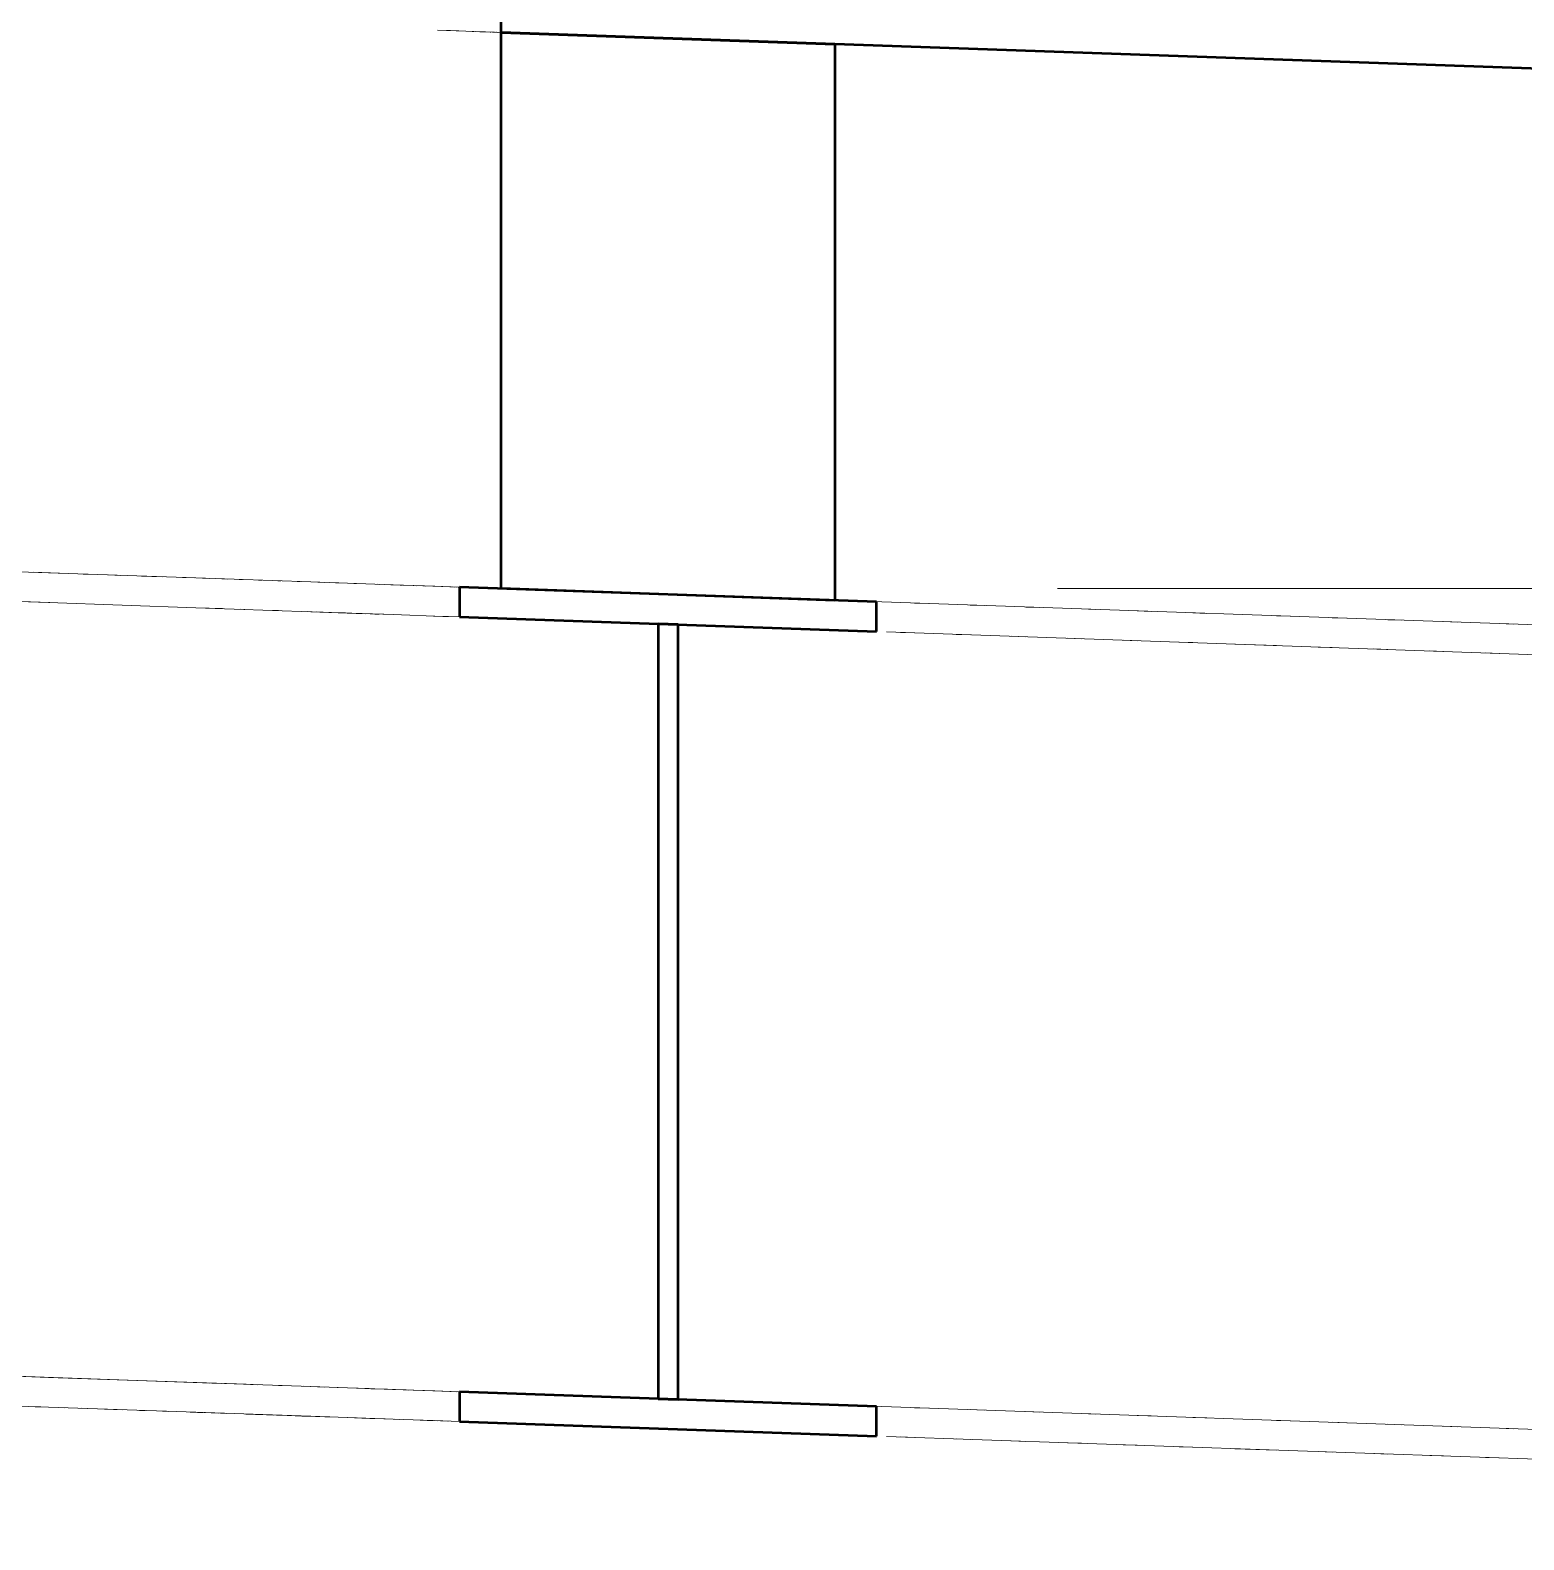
# Model space of a CAD drawing. Header units: metres. Extents: x 10 to 831, y 10 to 584.
# Drawn here: x 295.22 to 316.71, y 258 to 279.71 of the extents above; entities that cross this region are included whole.
import ezdxf

# ---------------------------------------------------------------- set-up
doc = ezdxf.new("R2010")
doc.units = ezdxf.units.M
for name, color, linetype, lineweight in [('CUT', 7, 'Continuous', 50), ('DIM', 1, 'Continuous', 13), ('VIS', 8, 'Continuous', 13)]:
    doc.layers.add(name, color=color, linetype=linetype, lineweight=lineweight)

msp = doc.modelspace()

# ---------------------------------------------------------------- linework, layer by layer
at = {"layer": 'CUT'}
for p, q in [((302, 279.68), (302, 281.68)), ((302, 271.68), (302, 279.68)), ((302, 279.68), (306.8, 279.512)), ((350, 278), (302, 279.68)), ((306.8, 279.512), (306.8, 271.512)), ((307.4, 271.4908), (301.4, 271.7008)), ((301.4, 271.7008), (301.4, 271.2728)), ((306.8, 271.512), (302, 271.68)), ((307.4, 271.0628), (307.4, 271.4908)), ((301.4, 271.2728), (307.4, 271.0628)), ((304.544, 271.1628), (304.256, 271.1732)), ((304.256, 271.1732), (304.256, 260.0292)), ((304.544, 260.0188), (304.544, 271.1628)), ((307.4, 259.9188), (301.4, 260.1288)), ((301.4, 260.1288), (301.4, 259.7008)), ((304.256, 260.0292), (304.544, 260.0188)), ((307.4, 259.4908), (307.4, 259.9188)), ((301.4, 259.7008), (307.4, 259.4908))]:
    msp.add_line(p, q, dxfattribs=at)
at = {"layer": 'DIM'}
msp.add_line((310, 271.68), (322, 271.68), dxfattribs=at)
at = {"layer": 'VIS'}
for p, q in [((302, 279.68), (302, 281.68)), ((301.0816, 279.712), (301.7604, 279.6884)), ((301.2112, 279.7076), (301.268, 279.7056)), ((301.268, 279.7056), (301.388, 279.7016)), ((301.5828, 279.6944), (301.6036, 279.694)), ((301.692, 279.6908), (301.76, 279.6884)), ((301.76, 279.6884), (301.7728, 279.688)), ((302.3412, 279.668), (301.76, 279.6884)), ((303.3568, 279.6324), (301.7604, 279.6884)), ((301.7604, 279.6884), (302, 279.68)), ((301.838, 279.6856), (301.8512, 279.6852)), ((302.0736, 279.6776), (301.8736, 279.6844)), ((302.3452, 279.668), (301.8848, 279.684)), ((302.1028, 279.6764), (301.9028, 279.6836)), ((301.9212, 279.6828), (301.9304, 279.6824)), ((301.9508, 279.6816), (301.9564, 279.6816)), ((301.984, 279.6804), (301.986, 279.6804)), ((303.9672, 279.6112), (301.984, 279.6804)), ((301.996, 279.68), (302, 279.68)), ((302, 279.68), (306.8, 279.512)), ((302, 271.68), (302, 279.68)), ((350, 278), (302, 279.68)), ((302.202, 279.6728), (302.0056, 279.6796)), ((302.1728, 279.674), (302.0124, 279.6796)), ((302.1628, 279.6744), (302.0136, 279.6796)), ((302.2316, 279.672), (302.0332, 279.6788)), ((302.2508, 279.6712), (302.0508, 279.6784)), ((303.012, 279.6444), (302.054, 279.678)), ((302.6128, 279.6584), (302.0612, 279.678)), ((302.1028, 279.6764), (302.3032, 279.6692)), ((302.3048, 279.6692), (302.1092, 279.676)), ((302.1196, 279.676), (302.178, 279.6736)), ((302.4056, 279.666), (302.2076, 279.6728)), ((302.4368, 279.6648), (302.238, 279.6716)), ((302.3532, 279.6676), (302.4116, 279.6656)), ((302.504, 279.6624), (302.3572, 279.6676)), ((302.5112, 279.662), (302.3684, 279.6672)), ((302.5588, 279.6604), (302.3832, 279.6664)), ((302.5716, 279.66), (302.4128, 279.6656)), ((303.0484, 279.6432), (302.4576, 279.664)), ((303.1516, 279.6396), (302.5716, 279.66)), ((302.7592, 279.6536), (302.61, 279.6588)), ((302.8852, 279.6492), (302.688, 279.656)), ((302.8476, 279.6504), (302.6968, 279.6556)), ((302.8976, 279.6484), (302.6972, 279.6556)), ((303.2132, 279.6376), (302.7772, 279.6528)), ((303.0248, 279.644), (302.8264, 279.6512)), ((303.03, 279.644), (302.8304, 279.6508)), ((303.0504, 279.6432), (302.8504, 279.6504)), ((303.1052, 279.6412), (302.9076, 279.6484)), ((303.3684, 279.632), (302.9396, 279.6472)), ((303.6772, 279.6212), (302.944, 279.6468)), ((303.1352, 279.6404), (302.9748, 279.646)), ((303.6544, 279.622), (303.0892, 279.642)), ((303.094, 279.6416), (303.14, 279.64)), ((303.304, 279.6344), (303.104, 279.6412)), ((303.606, 279.6236), (303.108, 279.6412)), ((303.326, 279.6336), (303.156, 279.6396)), ((303.3616, 279.6324), (303.1616, 279.6392)), ((303.3484, 279.6328), (303.1644, 279.6392)), ((304.5952, 279.5892), (303.1948, 279.638)), ((303.3944, 279.6312), (303.1948, 279.638)), ((303.3556, 279.6324), (303.2064, 279.6376)), ((303.4364, 279.6296), (303.2364, 279.6368)), ((303.478, 279.6284), (303.2824, 279.6352)), ((303.7512, 279.6188), (303.2996, 279.6344)), ((303.304, 279.6344), (303.5044, 279.6272)), ((303.8796, 279.6144), (303.4192, 279.6304)), ((303.63, 279.6228), (303.4312, 279.63)), ((303.9644, 279.6112), (303.4372, 279.6296)), ((303.6984, 279.6204), (303.498, 279.6276)), ((304.1632, 279.6044), (303.5748, 279.6248)), ((303.818, 279.6164), (303.6196, 279.6232)), ((304.0852, 279.6072), (303.6492, 279.6224)), ((303.9912, 279.6104), (303.7932, 279.6172)), ((304.2252, 279.602), (303.7968, 279.6172)), ((303.952, 279.6116), (303.8028, 279.6168)), ((303.9164, 279.6128), (303.962, 279.6112)), ((304.0976, 279.6064), (303.9372, 279.6124)), ((304.23, 279.602), (304.03, 279.6088)), ((304.6248, 279.588), (304.0336, 279.6088)), ((304.25, 279.6012), (304.05, 279.6084)), ((304.2912, 279.6), (304.0936, 279.6068)), ((305.1436, 279.57), (304.1172, 279.606)), ((304.7572, 279.5836), (304.1584, 279.6044)), ((304.354, 279.5976), (304.2032, 279.6028)), ((304.4252, 279.5952), (304.2264, 279.602)), ((304.4516, 279.594), (304.268, 279.6008)), ((304.2816, 279.6), (304.3272, 279.5984)), ((304.498, 279.5924), (304.2976, 279.5996)), ((304.4992, 279.5924), (304.2988, 279.5996)), ((304.5176, 279.592), (304.3212, 279.5988)), ((304.8464, 279.5804), (304.3992, 279.596)), ((304.6112, 279.5888), (304.4128, 279.5956)), ((304.6516, 279.5872), (304.456, 279.594)), ((304.6984, 279.5856), (304.5048, 279.5924)), ((304.5052, 279.5924), (304.7052, 279.5852)), ((304.9572, 279.5764), (304.5212, 279.5916)), ((304.7248, 279.5848), (304.5308, 279.5916)), ((304.7428, 279.584), (304.5484, 279.5908)), ((304.7852, 279.5824), (304.5968, 279.5892)), ((304.7968, 279.582), (304.6536, 279.5872)), ((304.8584, 279.58), (304.6612, 279.5868)), ((306.234, 279.532), (304.6756, 279.5864)), ((306.1744, 279.534), (304.7792, 279.5828)), ((305.3704, 279.562), (304.8432, 279.5804)), ((305.0496, 279.5732), (304.8496, 279.5804)), ((305.414, 279.5604), (304.9536, 279.5768)), ((305.2668, 279.5656), (305.1008, 279.5716)), ((305.2916, 279.5648), (305.106, 279.5712)), ((305.2576, 279.566), (305.1068, 279.5712)), ((306.55, 279.5208), (305.1528, 279.5696)), ((305.3624, 279.5624), (305.1624, 279.5692)), ((305.8008, 279.5468), (305.206, 279.5676)), ((305.3804, 279.5616), (305.22, 279.5672)), ((305.4248, 279.56), (305.2248, 279.5672)), ((305.4296, 279.56), (305.2296, 279.5668)), ((305.4772, 279.5584), (305.2796, 279.5652)), ((305.4432, 279.5596), (305.294, 279.5648)), ((305.9228, 279.5428), (305.3712, 279.562)), ((305.5768, 279.5548), (305.3784, 279.5616)), ((305.8288, 279.546), (305.3928, 279.5612)), ((305.6184, 279.5532), (305.4196, 279.5604)), ((305.7004, 279.5504), (305.5, 279.5576)), ((307.2264, 279.4972), (305.5024, 279.5576)), ((305.6536, 279.552), (305.5108, 279.5572)), ((305.7304, 279.5496), (305.5836, 279.5544)), ((305.8248, 279.546), (305.6292, 279.5528)), ((305.6696, 279.5516), (305.7024, 279.5504)), ((305.8008, 279.5468), (305.86, 279.5448)), ((306.0424, 279.5384), (305.8452, 279.5456)), ((306.0396, 279.5388), (305.8904, 279.544)), ((305.9584, 279.5416), (306.0176, 279.5392)), ((306.5952, 279.5192), (306.004, 279.54)), ((306.2296, 279.532), (306.0296, 279.5388)), ((306.2356, 279.5316), (306.0356, 279.5388)), ((306.2492, 279.5312), (306.0492, 279.5384)), ((306.2452, 279.5316), (306.052, 279.538)), ((306.0768, 279.5372), (306.136, 279.5352)), ((306.2248, 279.532), (306.082, 279.5372)), ((306.2928, 279.5296), (306.1044, 279.5364)), ((306.9484, 279.5068), (306.1812, 279.5336)), ((306.3428, 279.528), (306.1824, 279.5336)), ((306.1952, 279.5332), (306.2936, 279.5296)), ((306.414, 279.5256), (306.2152, 279.5324)), ((306.776, 279.5128), (306.2488, 279.5312)), ((306.4788, 279.5232), (306.2788, 279.5304)), ((306.5012, 279.5224), (306.3008, 279.5296)), ((306.3528, 279.5276), (306.412, 279.5256)), ((307.3952, 279.4912), (306.3952, 279.526)), ((306.6584, 279.5168), (306.4744, 279.5232)), ((306.636, 279.5176), (306.4868, 279.5228)), ((306.5104, 279.522), (306.55, 279.5208)), ((306.55, 279.5208), (306.5828, 279.5196)), ((306.7008, 279.5156), (306.5556, 279.5204)), ((306.7284, 279.5144), (306.5584, 279.5204)), ((306.6024, 279.5188), (306.6224, 279.5184)), ((306.642, 279.5176), (306.8, 279.512)), ((310.4844, 279.3832), (306.6592, 279.5168)), ((307.3232, 279.4936), (306.7228, 279.5148)), ((306.9036, 279.5084), (306.7572, 279.5136)), ((306.9584, 279.5064), (306.76, 279.5136)), ((306.9668, 279.506), (306.7672, 279.5132)), ((306.9804, 279.5056), (306.7808, 279.5128)), ((306.9812, 279.5056), (306.782, 279.5128)), ((306.8, 279.512), (306.8, 271.512)), ((306.998, 279.5052), (306.8024, 279.512)), ((306.9756, 279.506), (306.8024, 279.512)), ((307.4172, 279.4904), (306.8172, 279.5112)), ((307.0352, 279.5036), (306.8356, 279.5108)), ((307.0548, 279.5032), (306.8548, 279.51)), ((320.6332, 279.028), (306.8592, 279.51)), ((307.0584, 279.5028), (306.8604, 279.51)), ((307.4904, 279.488), (306.8952, 279.5088)), ((307.1148, 279.5008), (306.9148, 279.508)), ((307.082, 279.502), (306.9392, 279.5072)), ((307.1624, 279.4992), (306.964, 279.5064)), ((307.182, 279.4988), (307.0016, 279.5048)), ((307.2424, 279.4964), (307.0528, 279.5032)), ((307.2324, 279.4968), (307.0832, 279.502)), ((307.2592, 279.496), (307.0932, 279.5016)), ((308.7572, 279.4436), (307.0944, 279.5016)), ((307.3008, 279.4944), (307.1004, 279.5016)), ((307.302, 279.4944), (307.1016, 279.5016)), ((307.5728, 279.4848), (307.1368, 279.5004)), ((307.3052, 279.4944), (307.1448, 279.5)), ((307.7464, 279.4788), (307.1868, 279.4984)), ((307.6676, 279.4816), (307.216, 279.4976)), ((307.4292, 279.49), (307.2292, 279.4968)), ((307.4316, 279.49), (307.2316, 279.4968)), ((307.4484, 279.4892), (307.2484, 279.4964)), ((307.4904, 279.488), (307.3436, 279.4928)), ((307.6068, 279.4836), (307.408, 279.4908)), ((307.5996, 279.484), (307.4308, 279.49)), ((307.6616, 279.482), (307.4652, 279.4888)), ((307.668, 279.4816), (307.4948, 279.4876)), ((307.708, 279.4804), (307.508, 279.4872)), ((307.7232, 279.4796), (307.5584, 279.4856)), ((307.7652, 279.4784), (307.5656, 279.4852)), ((308.5668, 279.45), (307.57, 279.4852)), ((308.1292, 279.4656), (307.5776, 279.4848)), ((308.1788, 279.4636), (307.5988, 279.484)), ((307.8004, 279.4768), (307.612, 279.4836)), ((308.1816, 279.4636), (307.6544, 279.482)), ((308.1268, 279.4656), (307.6796, 279.4812)), ((307.708, 279.4804), (307.9084, 279.4732)), ((307.9136, 279.4732), (307.714, 279.48)), ((308.1756, 279.464), (307.7152, 279.48)), ((307.9388, 279.472), (307.796, 279.4772)), ((308.2916, 279.4596), (307.8148, 279.4764)), ((308.0808, 279.4672), (307.8808, 279.474)), ((308.1016, 279.4664), (307.9012, 279.4736)), ((308.1028, 279.4664), (307.9024, 279.4736)), ((308.0768, 279.4672), (307.9304, 279.4724)), ((308.1632, 279.4644), (307.9632, 279.4712)), ((308.1712, 279.464), (307.9744, 279.4708)), ((308.1712, 279.464), (307.9756, 279.4708)), ((308.5756, 279.45), (307.9776, 279.4708)), ((308.4448, 279.4544), (308.0088, 279.4696)), ((308.2244, 279.462), (308.0244, 279.4692)), ((308.244, 279.4616), (308.0464, 279.4684)), ((308.248, 279.4612), (308.0484, 279.4684)), ((308.6804, 279.446), (308.0852, 279.4672)), ((308.612, 279.4484), (308.1056, 279.4664)), ((308.27, 279.4604), (308.1196, 279.466)), ((308.3364, 279.4584), (308.1376, 279.4652)), ((309.5504, 279.4156), (308.1524, 279.4648)), ((308.3516, 279.4576), (308.1532, 279.4648)), ((308.3792, 279.4568), (308.1896, 279.4632)), ((308.4024, 279.456), (308.2036, 279.4628)), ((308.382, 279.4568), (308.2172, 279.4624)), ((310.1112, 279.396), (308.3576, 279.4576)), ((308.9632, 279.4364), (308.364, 279.4572)), ((309.762, 279.4084), (308.3668, 279.4572)), ((308.7956, 279.442), (308.3672, 279.4572)), ((308.5744, 279.45), (308.3752, 279.4568)), ((308.6288, 279.448), (308.4288, 279.4548)), ((308.6312, 279.448), (308.4312, 279.4548)), ((308.7128, 279.4452), (308.5132, 279.452)), ((309.25, 279.4264), (308.5168, 279.452)), ((308.7064, 279.4452), (308.5332, 279.4512)), ((312.7508, 279.3036), (308.5736, 279.45)), ((308.7232, 279.4448), (308.5744, 279.45)), ((308.8408, 279.4404), (308.6444, 279.4476)), ((308.8648, 279.4396), (308.6808, 279.446)), ((308.9092, 279.438), (308.7088, 279.4452)), ((309.252, 279.426), (308.7536, 279.4436)), ((309.3448, 279.4228), (308.758, 279.4436)), ((309.004, 279.4348), (308.8184, 279.4412)), ((309.8044, 279.4068), (308.8312, 279.4408)), ((309.3168, 279.424), (308.8808, 279.4392)), ((308.9092, 279.438), (309.1092, 279.4312)), ((309.1324, 279.4304), (308.9332, 279.4372)), ((309.5956, 279.414), (308.9988, 279.4352)), ((309.1996, 279.428), (309.0024, 279.4348)), ((309.174, 279.4288), (309.0232, 279.434)), ((309.236, 279.4268), (309.0604, 279.4328)), ((309.5508, 279.4156), (309.0696, 279.4324)), ((309.2448, 279.4264), (309.086, 279.432)), ((309.2852, 279.4252), (309.0924, 279.4316)), ((309.3036, 279.4244), (309.1036, 279.4312)), ((309.2868, 279.4248), (309.118, 279.4308)), ((309.308, 279.4244), (309.1196, 279.4308)), ((309.7256, 279.4096), (309.1456, 279.43)), ((309.354, 279.4228), (309.154, 279.4296)), ((309.32, 279.424), (309.1708, 279.4292)), ((309.3708, 279.422), (309.206, 279.4276)), ((309.4172, 279.4204), (309.2172, 279.4272)), ((309.424, 279.42), (309.2244, 279.4272)), ((309.6528, 279.412), (309.2244, 279.4272)), ((309.8252, 279.406), (309.2324, 279.4268)), ((309.4476, 279.4192), (309.2476, 279.4264)), ((309.71, 279.41), (309.2496, 279.4264)), ((309.516, 279.4168), (309.3264, 279.4236)), ((309.6268, 279.4132), (309.4304, 279.42)), ((309.6828, 279.4112), (309.4824, 279.418)), ((310.1252, 279.3956), (309.5248, 279.4168)), ((309.7384, 279.4092), (309.54, 279.416)), ((310.1416, 279.3952), (309.5504, 279.4156)), ((309.7616, 279.4084), (309.562, 279.4152)), ((309.7448, 279.4088), (309.5716, 279.4148)), ((310.9956, 279.3652), (309.5956, 279.414)), ((310.212, 279.3924), (309.612, 279.4136)), ((310.0776, 279.3972), (309.626, 279.4132)), ((309.8284, 279.406), (309.6288, 279.4128)), ((309.8344, 279.4056), (309.6344, 279.4128)), ((309.8532, 279.4052), (309.6536, 279.412)), ((309.87, 279.4044), (309.672, 279.4116)), ((310.7168, 279.3748), (309.69, 279.4108)), ((309.9284, 279.4024), (309.7292, 279.4096)), ((309.9368, 279.4024), (309.7388, 279.4092)), ((310.1884, 279.3936), (309.7528, 279.4088)), ((309.9164, 279.4028), (309.7672, 279.408)), ((310.336, 279.3884), (309.7844, 279.4076)), ((310.2992, 279.3896), (309.7928, 279.4072)), ((310.7308, 279.3744), (309.798, 279.4072)), ((310.03, 279.3988), (309.8652, 279.4048)), ((310.1036, 279.3964), (309.9032, 279.4032)), ((310.1044, 279.3964), (309.9044, 279.4032)), ((310.1308, 279.3956), (309.9608, 279.4012)), ((310.164, 279.3944), (309.964, 279.4012)), ((310.5672, 279.38), (309.9696, 279.4012)), ((310.17, 279.394), (309.9708, 279.4012)), ((310.2472, 279.3912), (310.0472, 279.3984)), ((310.224, 279.392), (310.0812, 279.3972)), ((311.4408, 279.3496), (310.1, 279.3964)), ((310.1104, 279.396), (310.3104, 279.3892)), ((310.3908, 279.3864), (310.192, 279.3932)), ((310.4416, 279.3844), (310.2488, 279.3912)), ((310.43, 279.3848), (310.2496, 279.3912)), ((310.8156, 279.3716), (310.2504, 279.3912)), ((310.7832, 279.3724), (310.264, 279.3908)), ((310.5328, 279.3812), (310.3344, 279.3884)), ((310.5132, 279.382), (310.3528, 279.3876)), ((310.8336, 279.3708), (310.3572, 279.3876)), ((310.5604, 279.3804), (310.3608, 279.3872)), ((310.5128, 279.382), (310.3636, 279.3872)), ((310.6308, 279.378), (310.4308, 279.3848)), ((310.6528, 279.3772), (310.4632, 279.3836)), ((310.6416, 279.3776), (310.466, 279.3836)), ((310.724, 279.3748), (310.5252, 279.3816)), ((310.6804, 279.376), (310.5296, 279.3816)), ((311.0604, 279.3628), (310.6244, 279.378)), ((311.0812, 279.362), (310.6524, 279.3772)), ((311.2724, 279.3556), (310.6924, 279.3756)), ((310.9044, 279.3684), (310.704, 279.3752)), ((310.9052, 279.3684), (310.7052, 279.3752)), ((310.9124, 279.368), (310.7464, 279.374)), ((310.9548, 279.3664), (310.7548, 279.3736)), ((310.9644, 279.3664), (310.7644, 279.3732)), ((311.2444, 279.3564), (310.784, 279.3724)), ((312.082, 279.3272), (310.7892, 279.3724)), ((310.974, 279.366), (310.8052, 279.372)), ((311.0112, 279.3648), (310.8136, 279.3716)), ((311.024, 279.364), (310.824, 279.3712)), ((311.0284, 279.364), (310.8284, 279.3712)), ((311.0528, 279.3632), (310.8528, 279.37)), ((311.0188, 279.3644), (310.854, 279.37)), ((311.06, 279.3628), (310.8616, 279.37)), ((311.0712, 279.3624), (310.8876, 279.3688)), ((311.152, 279.3596), (310.9716, 279.366)), ((311.1728, 279.3588), (310.9756, 279.366)), ((311.1516, 279.3596), (310.9816, 279.3656)), ((311.1864, 279.3584), (310.9876, 279.3656)), ((311.2848, 279.3552), (311.0844, 279.362)), ((311.718, 279.34), (311.1268, 279.3604)), ((311.3036, 279.3544), (311.1568, 279.3596)), ((312.154, 279.3248), (311.1576, 279.3596)), ((312.4676, 279.3136), (311.1924, 279.3584)), ((311.4468, 279.3492), (311.2468, 279.3564)), ((311.4072, 279.3508), (311.2584, 279.356)), ((311.8216, 279.3364), (311.3024, 279.3544)), ((311.4756, 279.3484), (311.3152, 279.354)), ((311.52, 279.3468), (311.3212, 279.3536)), ((311.5224, 279.3468), (311.3244, 279.3536)), ((311.598, 279.344), (311.4052, 279.3508)), ((311.584, 279.3444), (311.4332, 279.35)), ((311.642, 279.3424), (311.4964, 279.3476)), ((311.7052, 279.3404), (311.5048, 279.3472)), ((311.938, 279.332), (311.5096, 279.3472)), ((311.758, 279.3384), (311.5584, 279.3456)), ((311.764, 279.3384), (311.5648, 279.3452)), ((311.7896, 279.3372), (311.6, 279.344)), ((311.8168, 279.3364), (311.6168, 279.3436)), ((312.1048, 279.3264), (311.628, 279.3432)), ((311.8304, 279.336), (311.6304, 279.3428)), ((311.8736, 279.3344), (311.6932, 279.3408)), ((311.89, 279.334), (311.7432, 279.3388)), ((312.3232, 279.3188), (311.758, 279.3384)), ((311.9736, 279.3308), (311.788, 279.3376)), ((311.9864, 279.3304), (311.8176, 279.3364)), ((312.0036, 279.33), (311.8548, 279.3352)), ((312.0472, 279.3284), (311.8716, 279.3344)), ((312.112, 279.326), (311.912, 279.3332)), ((312.1556, 279.3244), (311.9552, 279.3316)), ((312.1616, 279.3244), (311.9624, 279.3312)), ((312.5424, 279.3112), (311.9908, 279.3304)), ((312.1968, 279.3232), (311.9992, 279.33)), ((312.5128, 279.312), (312.0024, 279.33)), ((312.7788, 279.3028), (312.0116, 279.3296)), ((312.228, 279.322), (312.028, 279.3292)), ((312.1864, 279.3236), (312.036, 279.3288)), ((312.9692, 279.296), (312.0364, 279.3288)), ((312.25, 279.3212), (312.0516, 279.328)), ((312.3092, 279.3192), (312.1092, 279.326)), ((312.112, 279.326), (312.3124, 279.3192)), ((312.3796, 279.3168), (312.1808, 279.3236)), ((312.8192, 279.3012), (312.2392, 279.3216)), ((312.438, 279.3148), (312.2776, 279.3204)), ((312.4736, 279.3136), (312.278, 279.3204)), ((312.506, 279.3124), (312.3056, 279.3192)), ((312.4768, 279.3132), (312.33, 279.3184)), ((312.514, 279.312), (312.3408, 279.318)), ((313.3496, 279.2828), (312.3528, 279.3176)), ((312.5568, 279.3104), (312.3572, 279.3176)), ((312.5092, 279.312), (312.3664, 279.3172)), ((312.8044, 279.302), (312.3684, 279.3172)), ((312.5956, 279.3092), (312.4152, 279.3156)), ((312.63, 279.308), (312.4304, 279.3148)), ((312.6336, 279.308), (312.4336, 279.3148)), ((312.6464, 279.3072), (312.4464, 279.3144)), ((312.6, 279.3092), (312.4512, 279.3144)), ((312.9984, 279.2952), (312.4924, 279.3128)), ((312.6668, 279.3068), (312.502, 279.3124)), ((312.7544, 279.3036), (312.5616, 279.3104)), ((312.8864, 279.2988), (312.6864, 279.306)), ((312.9072, 279.2984), (312.7072, 279.3052)), ((312.9272, 279.2976), (312.7272, 279.3044)), ((312.9264, 279.2976), (312.7368, 279.3044)), ((313.2372, 279.2868), (312.7392, 279.304)), ((312.9652, 279.2964), (312.7652, 279.3032)), ((313.796, 279.2672), (312.7956, 279.302)), ((313.1084, 279.2912), (312.9084, 279.2984)), ((313.108, 279.2912), (312.91, 279.298)), ((313.0632, 279.2928), (312.9168, 279.298)), ((313.0904, 279.292), (312.9396, 279.2972)), ((313.5448, 279.276), (312.9456, 279.2968)), ((313.1748, 279.2888), (312.976, 279.296)), ((314.7872, 279.2324), (313.0336, 279.294)), ((313.1968, 279.288), (313.0476, 279.2932)), ((313.6456, 279.2724), (313.094, 279.2916)), ((313.6884, 279.2708), (313.0972, 279.2916)), ((313.3132, 279.284), (313.1132, 279.2912)), ((313.3128, 279.284), (313.1144, 279.2908)), ((313.3172, 279.284), (313.1368, 279.2904)), ((313.3584, 279.2824), (313.1592, 279.2896)), ((314.7344, 279.2344), (313.176, 279.2888)), ((313.778, 279.2676), (313.1852, 279.2884)), ((313.376, 279.282), (313.2172, 279.2872)), ((313.3664, 279.282), (313.2236, 279.2872)), ((313.4276, 279.28), (313.2276, 279.2872)), ((313.3856, 279.2816), (313.2404, 279.2864)), ((313.44, 279.2796), (313.2416, 279.2864)), ((313.446, 279.2792), (313.246, 279.2864)), ((313.8312, 279.266), (313.2656, 279.2856)), ((313.4532, 279.2792), (313.2772, 279.2852)), ((313.3132, 279.284), (313.5136, 279.2772)), ((313.5464, 279.276), (313.3476, 279.2828)), ((313.5336, 279.2764), (313.3632, 279.2824)), ((313.5524, 279.2756), (313.3792, 279.2816)), ((313.6468, 279.2724), (313.4512, 279.2792)), ((313.6556, 279.272), (313.4908, 279.278)), ((314.0632, 279.2576), (313.4948, 279.2776)), ((313.65, 279.2724), (313.5032, 279.2772)), ((313.6736, 279.2716), (313.5048, 279.2772)), ((313.708, 279.2704), (313.508, 279.2772)), ((313.994, 279.2604), (313.542, 279.276)), ((314.006, 279.2596), (313.546, 279.276)), ((313.7548, 279.2684), (313.5548, 279.2756)), ((313.7564, 279.2684), (313.556, 279.2756)), ((313.756, 279.2684), (313.5568, 279.2756)), ((313.7212, 279.2696), (313.5608, 279.2752)), ((313.7656, 279.2684), (313.5656, 279.2752)), ((314.2116, 279.2524), (313.6116, 279.2736)), ((313.8164, 279.2664), (313.6164, 279.2736)), ((313.8232, 279.266), (313.6232, 279.2732)), ((313.83, 279.266), (313.63, 279.2728)), ((313.7932, 279.2672), (313.644, 279.2724)), ((313.83, 279.266), (313.6444, 279.2724)), ((313.8512, 279.2652), (313.6516, 279.272)), ((313.9076, 279.2632), (313.7076, 279.2704)), ((313.9108, 279.2632), (313.718, 279.27)), ((313.95, 279.2616), (313.7536, 279.2688)), ((314.366, 279.2472), (313.786, 279.2676)), ((314.2232, 279.252), (313.7948, 279.2672)), ((314.0392, 279.2588), (313.8588, 279.2648)), ((315.2556, 279.216), (313.8928, 279.2636)), ((314.1072, 279.2564), (313.9088, 279.2632)), ((314.5908, 279.2392), (314.0716, 279.2576)), ((316.2896, 279.18), (314.09, 279.2568)), ((314.2972, 279.2496), (314.0992, 279.2564)), ((315.1296, 279.2204), (314.1124, 279.256)), ((315.7768, 279.198), (314.114, 279.256)), ((314.33, 279.2484), (314.1328, 279.2552)), ((314.3148, 279.2488), (314.15, 279.2548)), ((314.368, 279.2472), (314.1692, 279.254)), ((314.6856, 279.236), (314.1796, 279.2536)), ((314.7488, 279.2336), (314.1972, 279.2532)), ((314.4884, 279.2428), (314.288, 279.25)), ((314.5144, 279.242), (314.314, 279.2492)), ((315.272, 279.2156), (314.3144, 279.2492)), ((314.5532, 279.2408), (314.3536, 279.2476)), ((314.554, 279.2408), (314.384, 279.2464)), ((314.6272, 279.238), (314.4276, 279.2452)), ((314.63, 279.238), (314.4316, 279.2448)), ((314.6332, 279.238), (314.4332, 279.2448)), ((314.6456, 279.2376), (314.4456, 279.2444)), ((314.5964, 279.2392), (314.446, 279.2444)), ((314.9648, 279.2264), (314.488, 279.2428)), ((314.5144, 279.242), (314.7144, 279.2348)), ((314.6836, 279.236), (314.5232, 279.2416)), ((314.6876, 279.236), (314.5384, 279.2412)), ((314.7608, 279.2332), (314.5804, 279.2396)), ((314.82, 279.2312), (314.6244, 279.238)), ((314.8208, 279.2312), (314.6316, 279.238)), ((315.5804, 279.2048), (314.648, 279.2372)), ((315.0804, 279.222), (314.6516, 279.2372)), ((314.8588, 279.23), (314.6832, 279.236)), ((314.9016, 279.2284), (314.7028, 279.2352)), ((314.8976, 279.2284), (314.7316, 279.2344)), ((315.7416, 279.1992), (314.7452, 279.234)), ((314.9528, 279.2268), (314.7536, 279.2336)), ((314.9568, 279.2264), (314.7568, 279.2336)), ((314.964, 279.2264), (314.7664, 279.2332)), ((314.9616, 279.2264), (314.7732, 279.2328)), ((315.0296, 279.224), (314.8296, 279.2308)), ((315.0508, 279.2232), (314.8508, 279.2304)), ((315.0672, 279.2228), (314.8744, 279.2292)), ((315.1292, 279.2204), (314.9324, 279.2272)), ((315.1636, 279.2192), (314.9644, 279.2264)), ((315.5004, 279.2076), (315.0484, 279.2232)), ((315.2644, 279.2156), (315.0676, 279.2228)), ((315.5404, 279.206), (315.0804, 279.222)), ((315.3088, 279.214), (315.1084, 279.2212)), ((315.2832, 279.2152), (315.11, 279.2212)), ((315.284, 279.2152), (315.1352, 279.2204)), ((315.3036, 279.2144), (315.1388, 279.22)), ((315.3604, 279.2124), (315.192, 279.2184)), ((315.4328, 279.21), (315.2328, 279.2168)), ((315.4452, 279.2096), (315.2452, 279.2164)), ((315.852, 279.1952), (315.3004, 279.2144)), ((315.4828, 279.208), (315.3024, 279.2144)), ((315.514, 279.2072), (315.3168, 279.214)), ((315.5748, 279.2048), (315.4048, 279.2108)), ((317.0012, 279.1548), (315.4428, 279.2096)), ((315.646, 279.2024), (315.4856, 279.208)), ((315.686, 279.2008), (315.5004, 279.2076)), ((316.5084, 279.172), (315.5088, 279.2072)), ((315.71, 279.2), (315.5096, 279.2072)), ((315.7156, 279.2), (315.5152, 279.2068)), ((316.13, 279.1856), (315.5296, 279.2064)), ((315.7488, 279.1988), (315.5496, 279.2056)), ((315.7512, 279.1988), (315.5516, 279.2056)), ((315.7664, 279.198), (315.5664, 279.2052)), ((316.2164, 279.1824), (315.6216, 279.2032)), ((315.8272, 279.196), (315.6272, 279.2032)), ((315.8292, 279.196), (315.6292, 279.2028)), ((315.8828, 279.194), (315.6844, 279.2012)), ((315.7156, 279.2), (315.9156, 279.1928)), ((316.2996, 279.1796), (315.7196, 279.2)), ((315.8804, 279.194), (315.7316, 279.1996)), ((315.918, 279.1928), (315.7592, 279.1984)), ((315.9576, 279.1916), (315.7684, 279.198)), ((315.9932, 279.1904), (315.798, 279.1972)), ((315.9628, 279.1912), (315.798, 279.1972)), ((316.8732, 279.1596), (315.856, 279.1952)), ((316.0904, 279.1868), (315.89, 279.194)), ((316.1092, 279.186), (315.9092, 279.1932)), ((316.1496, 279.1848), (315.952, 279.1916)), ((316.1028, 279.1864), (315.9524, 279.1916)), ((316.996, 279.1552), (315.996, 279.19)), ((316.2164, 279.1824), (316.0164, 279.1896)), ((316.2044, 279.1828), (316.024, 279.1892)), ((316.2236, 279.182), (316.0308, 279.1888)), ((316.2644, 279.1808), (316.0888, 279.1868)), ((316.3036, 279.1792), (316.106, 279.1864)), ((316.6676, 279.1668), (316.1484, 279.1848)), ((316.3564, 279.1776), (316.1576, 279.1844)), ((316.3728, 279.1768), (316.204, 279.1828)), ((316.4692, 279.1736), (316.2808, 279.18)), ((317.0748, 279.1524), (316.3076, 279.1792)), ((316.5108, 279.172), (316.3104, 279.1792)), ((316.4768, 279.1732), (316.328, 279.1784)), ((316.9368, 279.1572), (316.3392, 279.178)), ((316.5472, 279.1708), (316.3476, 279.178)), ((316.5496, 279.1708), (316.35, 279.1776)), ((316.5576, 279.1704), (316.3576, 279.1776)), ((316.8904, 279.1588), (316.392, 279.1764)), ((316.5876, 279.1696), (316.404, 279.176)), ((316.6228, 279.1684), (316.4228, 279.1752)), ((316.6444, 279.1676), (316.4448, 279.1744)), ((316.6936, 279.1656), (316.4944, 279.1728)), ((316.7044, 279.1652), (316.5048, 279.1724)), ((316.8872, 279.1588), (316.6888, 279.166)), ((295.488, 271.908), (292.92, 271.9976)), ((295.7692, 271.898), (295.2672, 271.9156)), ((297.604, 271.834), (295.488, 271.908)), ((296.056, 271.888), (295.9844, 271.8904)), ((296.5288, 271.8716), (296.3516, 271.8776)), ((297.12, 271.8508), (296.8244, 271.8612)), ((297.5928, 271.8344), (297.4156, 271.8404)), ((299.2596, 271.776), (297.604, 271.834)), ((297.604, 271.834), (297.7972, 271.8272)), ((298.0656, 271.8176), (297.8884, 271.824)), ((298.276, 271.8104), (298.23, 271.812)), ((298.5536, 271.8008), (298.5072, 271.8024)), ((298.8308, 271.7908), (298.7848, 271.7924)), ((299.1084, 271.7812), (299.062, 271.7828)), ((300.4468, 271.7344), (299.2596, 271.776)), ((299.2596, 271.776), (299.4556, 271.7692)), ((299.6632, 271.7616), (299.6168, 271.7636)), ((299.9144, 271.7532), (299.8812, 271.754)), ((300.246, 271.7412), (300.2128, 271.7424)), ((300.4448, 271.7344), (300.4116, 271.7356)), ((301.1616, 271.7092), (300.4468, 271.7344)), ((300.4468, 271.7344), (301.042, 271.7136)), ((300.5776, 271.7296), (300.5444, 271.7308)), ((300.7764, 271.7228), (300.7432, 271.724)), ((300.9092, 271.718), (300.876, 271.7192)), ((301.1616, 271.7092), (301.1416, 271.71)), ((301.4, 271.7008), (301.1616, 271.7092)), ((301.1616, 271.7092), (301.3612, 271.7024)), ((301.3212, 271.7036), (301.3012, 271.7044)), ((301.4012, 271.7008), (301.3812, 271.7016)), ((307.4, 271.4908), (301.4, 271.7008)), ((301.4, 271.7008), (301.4, 271.2728)), ((301.5356, 271.6964), (301.594, 271.6944)), ((301.7204, 271.6896), (301.7004, 271.6904)), ((301.8136, 271.6864), (301.7668, 271.688)), ((301.7692, 271.688), (301.8276, 271.686)), ((302, 271.68), (301.8868, 271.684)), ((301.9912, 271.6804), (302.05, 271.6784)), ((306.8, 271.512), (302, 271.68)), ((302.0056, 271.6796), (302.202, 271.6728)), ((302.0472, 271.6784), (302.2404, 271.6716)), ((302.1196, 271.676), (302.178, 271.6736)), ((302.2316, 271.672), (302.43, 271.6648)), ((302.3532, 271.6676), (302.4116, 271.6656)), ((302.4608, 271.664), (302.5192, 271.662)), ((302.5864, 271.6596), (302.6448, 271.6576)), ((302.758, 271.6536), (304.1552, 271.6044)), ((302.82, 271.6512), (302.8656, 271.6496)), ((302.8264, 271.6512), (303.0248, 271.644)), ((302.93, 271.6476), (303.1064, 271.6412)), ((303.0248, 271.644), (303.2228, 271.6372)), ((303.094, 271.6416), (303.2312, 271.6368)), ((303.3996, 271.6312), (304.272, 271.6004)), ((303.5508, 271.6256), (303.5964, 271.624)), ((303.6196, 271.6232), (303.818, 271.6164)), ((292.92, 271.5696), (295.488, 271.48)), ((295.5072, 271.4792), (294.9528, 271.4988)), ((295.488, 271.48), (297.604, 271.406)), ((297.9904, 271.3924), (297.604, 271.406)), ((297.604, 271.406), (299.2596, 271.348)), ((303.9164, 271.6128), (303.962, 271.6112)), ((303.9672, 271.6112), (304.1632, 271.6044)), ((304.2144, 271.6024), (304.4128, 271.5956)), ((304.2816, 271.6), (304.4188, 271.5952)), ((304.4128, 271.5956), (304.6112, 271.5888)), ((304.6212, 271.5884), (304.654, 271.5872)), ((304.7524, 271.5836), (304.7852, 271.5824)), ((304.8832, 271.5792), (304.916, 271.578)), ((305.0076, 271.5748), (305.206, 271.5676)), ((305.0144, 271.5744), (305.0472, 271.5732)), ((305.1456, 271.57), (305.1784, 271.5688)), ((305.206, 271.5676), (305.4044, 271.5608)), ((305.21, 271.5676), (305.2428, 271.5664)), ((305.2764, 271.5652), (305.3092, 271.564)), ((305.4076, 271.5608), (305.4404, 271.5596)), ((305.4736, 271.5584), (305.5064, 271.5572)), ((305.5388, 271.556), (305.5716, 271.5552)), ((305.7368, 271.5492), (305.77, 271.548)), ((305.8008, 271.5468), (305.8204, 271.5464)), ((305.8796, 271.5444), (305.978, 271.5408)), ((305.9348, 271.5424), (306.0336, 271.5388)), ((305.9512, 271.5416), (306.55, 271.5208)), ((305.9992, 271.54), (306.1972, 271.5332)), ((306.0372, 271.5388), (306.0964, 271.5368)), ((306.1952, 271.5332), (306.254, 271.5312)), ((306.198, 271.5332), (306.2968, 271.5296)), ((306.3132, 271.5292), (306.3724, 271.5268)), ((306.4712, 271.5236), (306.4908, 271.5228)), ((306.4748, 271.5232), (306.4948, 271.5228)), ((306.554, 271.5204), (306.574, 271.52)), ((306.5632, 271.5204), (306.5828, 271.5196)), ((306.6156, 271.5184), (306.6356, 271.5176)), ((306.6336, 271.518), (306.6532, 271.5172)), ((306.6552, 271.5172), (306.7144, 271.5148)), ((306.734, 271.5144), (306.754, 271.5136)), ((306.7736, 271.5128), (306.8, 271.512)), ((306.8316, 271.5108), (306.8512, 271.5104)), ((306.9108, 271.508), (306.9308, 271.5076)), ((306.99, 271.5052), (307.01, 271.5048)), ((307.0692, 271.5024), (307.1488, 271.4996)), ((307.3424, 271.4932), (307.1424, 271.5)), ((307.1488, 271.4996), (307.1816, 271.4988)), ((307.2016, 271.498), (307.208, 271.4976)), ((307.228, 271.4972), (307.3008, 271.4944)), ((307.3208, 271.4936), (307.4, 271.4908)), ((307.3424, 271.4932), (350, 270.0001)), ((307.4, 271.0628), (307.4, 271.4908)), ((308.144, 271.4648), (307.9436, 271.472)), ((308.9452, 271.4368), (308.7448, 271.444)), ((309.7468, 271.4088), (309.5464, 271.416)), ((298.3132, 271.3812), (298.2528, 271.3832)), ((298.7632, 271.3652), (298.57, 271.372)), ((298.7952, 271.364), (298.7352, 271.3664)), ((299.2776, 271.3472), (299.2172, 271.3492)), ((300.044, 271.3204), (299.2596, 271.348)), ((299.2596, 271.348), (300.4468, 271.3064)), ((299.536, 271.3384), (299.3428, 271.3448)), ((299.76, 271.3304), (299.6996, 271.3324)), ((300.3088, 271.3112), (300.1156, 271.318)), ((300.2424, 271.3136), (300.182, 271.3156)), ((300.4468, 271.3064), (301.1616, 271.2812)), ((301.2212, 271.2792), (301.0248, 271.286)), ((301.24, 271.2784), (301.042, 271.2856)), ((301.1616, 271.2812), (301.4, 271.2728)), ((301.2116, 271.2796), (301.1644, 271.2812)), ((301.4, 271.2728), (307.4, 271.0628)), ((301.492, 271.2696), (301.5392, 271.268)), ((301.5216, 271.2688), (301.5804, 271.2668)), ((301.7776, 271.2596), (301.636, 271.2648)), ((302.0056, 271.2516), (301.8096, 271.2588)), ((302.1284, 271.2476), (302.0944, 271.2488)), ((303.9556, 271.1836), (302.5584, 271.2324)), ((302.602, 271.2308), (302.568, 271.232)), ((302.8264, 271.2232), (302.628, 271.23)), ((302.7372, 271.2264), (302.7032, 271.2272)), ((303.008, 271.2168), (302.974, 271.218)), ((303.2108, 271.2096), (303.1772, 271.2108)), ((303.3192, 271.206), (303.2988, 271.2064)), ((303.4412, 271.2016), (303.4212, 271.2024)), ((303.5228, 271.1988), (303.5024, 271.1996)), ((303.6448, 271.1944), (303.6248, 271.1952)), ((303.7264, 271.1916), (303.706, 271.1924)), ((303.8484, 271.1872), (303.7876, 271.1896)), ((310.548, 271.3808), (310.3476, 271.388)), ((311.3492, 271.3528), (311.1488, 271.3596)), ((312.1508, 271.3248), (311.9504, 271.3316)), ((313.3528, 271.2828), (313.1524, 271.2896)), ((314.154, 271.2548), (313.9536, 271.2616)), ((314.9552, 271.2264), (314.7552, 271.2336)), ((315.7568, 271.1984), (315.5564, 271.2056)), ((303.8496, 271.1872), (303.8704, 271.1864)), ((303.93, 271.1844), (303.9096, 271.1852)), ((304.0112, 271.1816), (303.9912, 271.1824)), ((304.0248, 271.1812), (304.0112, 271.1816)), ((304.1744, 271.176), (304.0724, 271.1796)), ((304.256, 271.1732), (304.1948, 271.1752)), ((304.2172, 271.1744), (304.2376, 271.1736)), ((304.544, 271.1628), (304.256, 271.1732)), ((304.256, 271.1732), (304.256, 260.0292)), ((304.3804, 271.1688), (304.4144, 271.1676)), ((304.4624, 271.166), (304.544, 271.1628)), ((304.544, 260.0188), (304.544, 271.1628)), ((305.206, 271.1396), (305.0076, 271.1468)), ((305.3392, 271.1352), (305.1388, 271.142)), ((305.21, 271.1396), (305.3088, 271.136)), ((305.3392, 271.1352), (305.5396, 271.128)), ((305.4736, 271.1304), (305.5724, 271.1268)), ((305.6712, 271.1236), (305.77, 271.12)), ((307.1488, 271.072), (305.7516, 271.1208)), ((306.3956, 271.098), (305.8008, 271.1188)), ((305.9348, 271.1144), (306.0336, 271.1108)), ((306.1404, 271.1072), (305.9404, 271.114)), ((306.1404, 271.1072), (306.3408, 271.1)), ((306.198, 271.1052), (306.2968, 271.1016)), ((306.3956, 271.098), (306.4156, 271.0976)), ((306.4748, 271.0952), (306.4948, 271.0948)), ((306.554, 271.0924), (306.574, 271.092)), ((306.6336, 271.09), (306.6532, 271.0892)), ((306.7128, 271.0872), (306.772, 271.0848)), ((306.942, 271.0792), (306.7416, 271.086)), ((306.8316, 271.0828), (306.8512, 271.0824)), ((306.9108, 271.08), (306.9308, 271.0796)), ((306.942, 271.0792), (307.1424, 271.072)), ((306.99, 271.0772), (307.01, 271.0768)), ((307.0692, 271.0744), (307.1488, 271.072)), ((307.1488, 271.072), (307.1816, 271.0708)), ((307.2016, 271.07), (307.208, 271.0696)), ((307.228, 271.0692), (307.3008, 271.0664)), ((307.3208, 271.0656), (307.4, 271.0628)), ((350, 269.572), (307.5428, 271.058)), ((307.7432, 271.0508), (307.9436, 271.044)), ((308.5444, 271.0228), (308.7448, 271.016)), ((309.346, 270.9948), (309.5464, 270.988)), ((316.558, 271.1704), (316.3576, 271.1776)), ((310.1472, 270.9668), (310.3476, 270.96)), ((310.9488, 270.9388), (311.1488, 270.9316)), ((311.75, 270.9108), (311.9504, 270.9036)), ((312.5512, 270.8828), (313.1524, 270.8616)), ((313.7532, 270.8408), (313.9536, 270.8336)), ((314.5548, 270.8124), (314.7552, 270.8056)), ((315.356, 270.7844), (315.5564, 270.7776)), ((316.1572, 270.7564), (316.3576, 270.7496)), ((295.488, 260.336), (292.92, 260.4256)), ((293.8444, 260.3936), (295.5588, 260.3336)), ((297.604, 260.262), (295.488, 260.336)), ((295.488, 260.336), (298.3288, 260.2364)), ((295.5588, 260.3336), (297.9728, 260.2488)), ((295.8248, 260.324), (295.8984, 260.3216)), ((299.2596, 260.204), (297.604, 260.262)), ((297.604, 260.262), (297.7972, 260.2552)), ((298.1924, 260.2412), (298.494, 260.2308)), ((298.7952, 260.22), (298.976, 260.214)), ((299.1572, 260.2076), (299.4584, 260.1968)), ((300.4468, 260.1624), (299.2596, 260.204)), ((299.2596, 260.204), (299.4556, 260.1972)), ((299.6392, 260.1908), (299.9408, 260.18)), ((300.0368, 260.1768), (300.0972, 260.1748)), ((300.1216, 260.1736), (300.3628, 260.1652)), ((300.3628, 260.1652), (300.5988, 260.1572)), ((300.4364, 260.1628), (300.6324, 260.156)), ((301.1616, 260.1372), (300.4468, 260.1624)), ((300.4468, 260.1624), (301.042, 260.1416)), ((300.6, 260.1572), (300.6712, 260.1544)), ((301.0232, 260.142), (301.2588, 260.134)), ((301.4, 260.1288), (301.1616, 260.1372)), ((301.1616, 260.1372), (301.3612, 260.1304)), ((307.4, 259.9188), (301.4, 260.1288)), ((301.4, 260.1288), (301.4, 259.7008)), ((301.492, 260.1256), (302.012, 260.1076)), ((301.6832, 260.1192), (301.8248, 260.114)), ((292.92, 259.9976), (295.488, 259.908)), ((295.2928, 259.9148), (295.3764, 259.912)), ((295.488, 259.908), (297.604, 259.834)), ((295.6268, 259.9032), (295.71, 259.9)), ((301.8544, 260.1132), (302.0472, 260.1064)), ((301.9912, 260.1084), (302.05, 260.1064)), ((302.0056, 260.1076), (302.202, 260.1008)), ((302.1284, 260.1036), (302.162, 260.1024)), ((302.154, 260.1028), (302.2956, 260.0976)), ((302.4108, 260.0936), (302.9876, 260.0736)), ((302.4608, 260.092), (302.5192, 260.09)), ((302.602, 260.0868), (302.6356, 260.0856)), ((302.6268, 260.086), (302.82, 260.0792)), ((302.7372, 260.0824), (302.7712, 260.0812)), ((302.758, 260.0816), (304.1552, 260.0324)), ((302.8264, 260.0792), (303.0248, 260.072)), ((302.93, 260.0756), (303.1064, 260.0692)), ((303.008, 260.0728), (303.0416, 260.0716)), ((303.2108, 260.0656), (303.2448, 260.0644)), ((303.3192, 260.062), (303.3396, 260.0612)), ((303.3996, 260.0592), (304.272, 260.0284)), ((303.4412, 260.0576), (303.4616, 260.0568)), ((303.5228, 260.0548), (303.5432, 260.054)), ((303.6044, 260.052), (303.6652, 260.0496)), ((303.6048, 260.052), (303.666, 260.0496)), ((303.6196, 260.0512), (303.818, 260.0444)), ((303.7264, 260.0476), (303.7468, 260.0468)), ((303.808, 260.0448), (303.828, 260.044)), ((303.8892, 260.042), (304.0112, 260.0376)), ((303.9672, 260.0392), (304.1632, 260.0324)), ((304.0112, 260.0376), (304.0588, 260.036)), ((304.0928, 260.0348), (304.154, 260.0328)), ((304.1744, 260.032), (304.1812, 260.0316)), ((304.1764, 260.032), (304.1968, 260.0312)), ((304.2016, 260.0308), (304.256, 260.0292)), ((304.256, 260.0292), (304.544, 260.0188)), ((304.258, 260.0288), (304.2784, 260.0284)), ((304.4128, 260.0236), (304.6112, 260.0168)), ((304.4212, 260.0232), (304.4416, 260.0224)), ((304.4624, 260.022), (304.544, 260.0188)), ((305.206, 259.9956), (305.4044, 259.9888)), ((305.21, 259.9956), (305.3088, 259.992)), ((305.4736, 259.9864), (305.5724, 259.9828)), ((305.6712, 259.9796), (305.77, 259.976)), ((305.9348, 259.9704), (306.0336, 259.9668)), ((305.9512, 259.9696), (307.1488, 259.928)), ((305.9992, 259.968), (306.3956, 259.954)), ((306.198, 259.9612), (306.2968, 259.9576)), ((306.3956, 259.954), (306.4156, 259.9536)), ((306.4748, 259.9512), (306.4948, 259.9508)), ((306.554, 259.9488), (306.574, 259.948)), ((306.6336, 259.946), (306.6532, 259.9452)), ((306.7128, 259.9432), (306.772, 259.9408)), ((306.8316, 259.9388), (306.8512, 259.9384)), ((306.9108, 259.936), (306.9308, 259.9356)), ((306.99, 259.9332), (307.01, 259.9328)), ((307.0692, 259.9304), (307.1488, 259.928)), ((307.3424, 259.9212), (307.1424, 259.928)), ((307.1488, 259.928), (307.1816, 259.9268)), ((307.2016, 259.926), (307.208, 259.9256)), ((307.228, 259.9252), (307.3008, 259.9224)), ((307.3208, 259.9216), (307.4, 259.9188)), ((307.3424, 259.9212), (350, 258.4281)), ((307.4, 259.4908), (307.4, 259.9188)), ((308.144, 259.8928), (307.9436, 259.9)), ((295.9604, 259.8912), (296.0436, 259.8884)), ((296.294, 259.8796), (296.5444, 259.8708)), ((296.7948, 259.862), (296.878, 259.8592)), ((297.1284, 259.8504), (297.212, 259.8476)), ((297.7264, 259.8296), (297.526, 259.8364)), ((297.9904, 259.8204), (297.604, 259.834)), ((297.604, 259.834), (299.2596, 259.776)), ((297.6292, 259.8328), (297.7124, 259.83)), ((297.7264, 259.8296), (297.9268, 259.8224)), ((297.9628, 259.8212), (298.0464, 259.8184)), ((298.2964, 259.8096), (298.4636, 259.8036)), ((298.5276, 259.8016), (298.3276, 259.8084)), ((299.6544, 259.762), (298.3288, 259.8084)), ((298.4636, 259.8036), (298.6772, 259.7964)), ((298.5276, 259.8016), (298.728, 259.7944)), ((298.7632, 259.7932), (298.57, 259.8)), ((299.0332, 259.784), (299.1044, 259.7812)), ((299.3292, 259.7736), (299.1288, 259.7804)), ((300.044, 259.7484), (299.2596, 259.776)), ((299.2596, 259.776), (300.4468, 259.7344)), ((299.3292, 259.7736), (299.5296, 259.7664)), ((299.536, 259.7664), (299.3428, 259.7732)), ((299.4604, 259.7688), (299.5316, 259.7664)), ((299.8876, 259.754), (300.1012, 259.7464)), ((300.1304, 259.7456), (299.93, 259.7524)), ((300.3088, 259.7392), (300.1156, 259.746)), ((300.1304, 259.7456), (300.3308, 259.7384)), ((300.4468, 259.7344), (301.1616, 259.7092)), ((300.4576, 259.734), (300.5288, 259.7316)), ((300.9316, 259.7172), (300.7316, 259.7244)), ((300.8848, 259.7192), (300.956, 259.7164)), ((301.0816, 259.712), (300.8884, 259.7188)), ((300.9316, 259.7172), (301.132, 259.7104)), ((301.2212, 259.7072), (301.0248, 259.714)), ((301.24, 259.7064), (301.042, 259.7136)), ((301.1616, 259.7092), (301.4, 259.7008)), ((301.4, 259.7008), (307.4, 259.4908)), ((301.4044, 259.7008), (301.5804, 259.6948)), ((301.7332, 259.6892), (301.5328, 259.6964)), ((301.8544, 259.6852), (301.6612, 259.692)), ((301.7332, 259.6892), (301.9336, 259.6824)), ((302.0056, 259.6796), (301.8096, 259.6868)), ((301.874, 259.6844), (302.05, 259.6784)), ((308.9452, 259.8648), (308.7448, 259.872)), ((309.7468, 259.8368), (309.5464, 259.844)), ((310.548, 259.8088), (310.3476, 259.816)), ((311.3492, 259.7808), (311.1488, 259.7876)), ((312.1508, 259.7528), (311.9504, 259.7596)), ((313.3528, 259.7108), (313.1524, 259.7176)), ((314.154, 259.6828), (313.9536, 259.6896)), ((302.5344, 259.6612), (302.334, 259.6684)), ((302.6268, 259.658), (302.4336, 259.6648)), ((302.4608, 259.664), (302.5192, 259.662)), ((302.5344, 259.6612), (302.7348, 259.6544)), ((303.9556, 259.6116), (302.5584, 259.6604)), ((302.8264, 259.6512), (302.628, 259.658)), ((302.93, 259.6476), (303.1064, 259.6412)), ((303.7364, 259.6192), (303.1356, 259.6404)), ((303.3996, 259.6312), (303.2064, 259.6376)), ((303.3996, 259.6312), (304.272, 259.6004)), ((303.6196, 259.6232), (303.4212, 259.6304)), ((303.7364, 259.6192), (303.9368, 259.6124)), ((303.9672, 259.6112), (303.7712, 259.618)), ((304.4128, 259.5956), (304.2144, 259.6024)), ((304.538, 259.5912), (304.3376, 259.598)), ((304.538, 259.5912), (304.738, 259.584)), ((305.206, 259.5676), (305.0076, 259.5748)), ((305.3392, 259.5632), (305.1388, 259.57)), ((305.21, 259.5676), (305.3088, 259.564)), ((305.3392, 259.5632), (305.5396, 259.556)), ((305.4736, 259.5584), (305.5724, 259.5548)), ((305.6712, 259.5516), (305.77, 259.548)), ((307.1488, 259.5), (305.7516, 259.5488)), ((306.3956, 259.526), (305.8008, 259.5468)), ((305.9348, 259.5424), (306.0336, 259.5388)), ((306.1404, 259.5352), (305.9404, 259.542)), ((306.1404, 259.5352), (306.3408, 259.528)), ((306.198, 259.5332), (306.2968, 259.5296)), ((306.3956, 259.526), (306.4156, 259.5256)), ((306.4748, 259.5232), (306.4948, 259.5228)), ((306.554, 259.5208), (306.574, 259.52)), ((306.6336, 259.518), (306.6532, 259.5172)), ((306.7128, 259.5152), (306.772, 259.5128)), ((306.942, 259.5072), (306.7416, 259.514)), ((306.8316, 259.5108), (306.8512, 259.5104)), ((306.9108, 259.508), (306.9308, 259.5076)), ((306.942, 259.5072), (307.1424, 259.5)), ((306.99, 259.5052), (307.01, 259.5048)), ((307.0692, 259.5024), (307.1488, 259.5)), ((307.1488, 259.5), (307.1816, 259.4988)), ((307.2016, 259.498), (307.208, 259.4976)), ((307.228, 259.4972), (307.3008, 259.4944)), ((307.3208, 259.4936), (307.4, 259.4908)), ((350, 258), (307.5428, 259.486)), ((307.7432, 259.4788), (307.9436, 259.472)), ((314.9552, 259.6544), (314.7552, 259.6616)), ((315.7568, 259.6264), (315.5564, 259.6336)), ((316.558, 259.5984), (316.3576, 259.6056)), ((308.5444, 259.4508), (308.7448, 259.444)), ((309.346, 259.4228), (309.5464, 259.416)), ((310.1472, 259.3948), (310.3476, 259.388)), ((310.9488, 259.3668), (311.1488, 259.3596)), ((311.75, 259.3388), (311.9504, 259.3316)), ((312.5512, 259.3108), (313.1524, 259.2896)), ((313.7532, 259.2688), (313.9536, 259.2616)), ((314.5548, 259.2404), (314.7552, 259.2336)), ((315.356, 259.2124), (315.5564, 259.2056)), ((316.1572, 259.1844), (316.3576, 259.1776))]:
    msp.add_line(p, q, dxfattribs=at)

doc.saveas('drawing.dxf')
